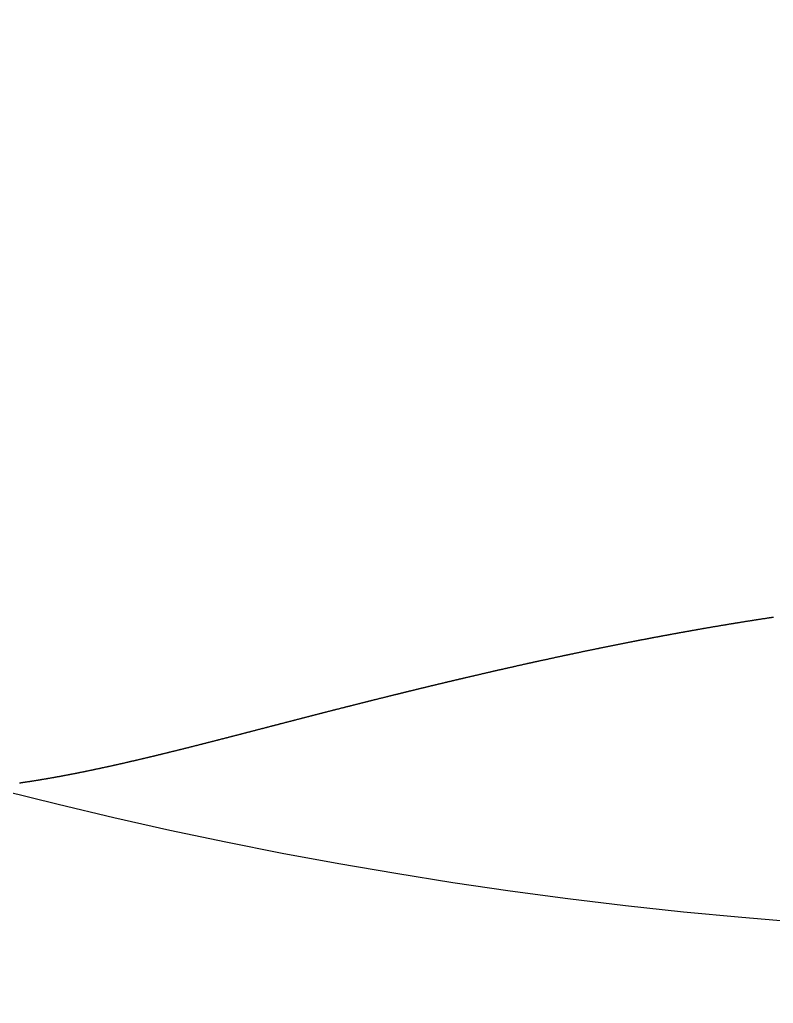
# Model space of a CAD drawing. Header units: millimetres. Extents: x 88 to 97873, y 32 to 55088.
# Drawn here: x 48688.638 to 48690.504, y 5107.384 to 5109.821 of the extents above; entities that cross this region are included whole.
import ezdxf

# ---------------------------------------------------------------- set-up
doc = ezdxf.new("R2010")
doc.units = ezdxf.units.MM
doc.header["$LTSCALE"] = 0.3

msp = doc.modelspace()

# ---------------------------------------------------------------- hatches: boundary and pattern name
h = msp.add_hatch()
h.set_pattern_fill('ANSI35', color=256, scale=20, angle=43)
h.paths.add_polyline_path([(48680.0348, 5118.9657, -1), (48702.863, 5118.9657, -0.330565), (48694.754, 5108.0406), (48694.799, 5108.0849), (48694.8398, 5108.1331), (48694.877, 5108.1834), (48694.9115, 5108.2354), (48694.944, 5108.2885), (48694.975, 5108.3421), (48695.0043, 5108.3949), (48695.032, 5108.446), (48695.0558, 5108.4904), (48695.1023, 5108.5777), (48695.1362, 5108.6414), (48695.1689, 5108.7032), (48695.2009, 5108.7643), (48695.2324, 5108.8248), (48695.2634, 5108.8851), (48695.294, 5108.9455), (48695.3241, 5109.0058), (48695.3539, 5109.0664), (48695.3833, 5109.1273), (48695.4122, 5109.1883), (48695.4405, 5109.2493), (48695.4681, 5109.3103), (48695.4952, 5109.3717), (48695.5218, 5109.4335), (48695.5476, 5109.4957), (48695.5728, 5109.5581), (48695.597, 5109.6208), (48695.6203, 5109.6833), (48695.6425, 5109.7461), (48695.6639, 5109.8092), (48695.6843, 5109.8728), (48695.7037, 5109.9364), (48695.7221, 5110.0001), (48695.7396, 5110.0642), (48695.756, 5110.128), (48695.7715, 5110.1917), (48695.7861, 5110.2553), (48695.8001, 5110.3195), (48695.8134, 5110.3846), (48695.8261, 5110.4497), (48695.8381, 5110.515), (48695.8496, 5110.5803), (48695.8604, 5110.6458), (48695.8708, 5110.7113), (48695.8807, 5110.7768), (48695.8902, 5110.8423), (48695.8993, 5110.9077), (48695.9081, 5110.9729), (48695.9165, 5111.038), (48695.9246, 5111.1027), (48695.9325, 5111.1683), (48695.9405, 5111.2366), (48695.9482, 5111.3048), (48695.9556, 5111.3734), (48695.9626, 5111.4411), (48695.9691, 5111.5087), (48695.9751, 5111.5761), (48695.9805, 5111.6431), (48695.9855, 5111.7108), (48695.9898, 5111.7789), (48695.9936, 5111.8475), (48695.9965, 5111.9151), (48695.9987, 5111.9818), (48696.0001, 5112.0486), (48696.0007, 5112.1153), (48696.0003, 5112.1831), (48695.9989, 5112.2518), (48695.9964, 5112.3202), (48695.9927, 5112.3881), (48695.9878, 5112.4555), (48695.9814, 5112.5233), (48695.9735, 5112.5914), (48695.9641, 5112.6586), (48695.9528, 5112.7259), (48695.9396, 5112.7929), (48695.9245, 5112.8586), (48695.9072, 5112.9239), (48695.8874, 5112.9883), (48695.8651, 5113.0519), (48695.8395, 5113.1152), (48695.8108, 5113.177), (48695.7788, 5113.2371), (48695.7432, 5113.2949), (48695.7045, 5113.3496), (48695.6625, 5113.4014), (48695.6175, 5113.4504), (48695.5695, 5113.4964), (48695.5194, 5113.5392), (48695.4674, 5113.5788), (48695.413, 5113.6161), (48695.3569, 5113.6505), (48695.2996, 5113.6823), (48695.2411, 5113.7116), (48695.1816, 5113.7387), (48695.1204, 5113.7639), (48695.0584, 5113.7872), (48694.996, 5113.8085), (48694.933, 5113.8281), (48694.8699, 5113.8461), (48694.8056, 5113.8628), (48694.7412, 5113.878), (48694.6768, 5113.892), (48694.6116, 5113.905), (48694.5466, 5113.9168), (48694.482, 5113.9276), (48694.4168, 5113.9377), (48694.3509, 5113.9469), (48694.2856, 5113.9554), (48694.2209, 5113.9631), (48694.1559, 5113.9703), (48694.0905, 5113.977), (48694.0248, 5113.9832), (48693.9589, 5113.989), (48693.8939, 5113.9944), (48693.8283, 5113.9995), (48693.7616, 5114.0043), (48693.695, 5114.0089), (48693.6283, 5114.0132), (48693.5615, 5114.0173), (48693.4946, 5114.0211), (48693.4276, 5114.0247), (48693.3605, 5114.028), (48693.2933, 5114.0312), (48693.2261, 5114.034), (48693.1587, 5114.0367), (48693.0913, 5114.0392), (48693.0238, 5114.0415), (48692.9562, 5114.0436), (48692.8897, 5114.0455), (48692.8244, 5114.0472), (48692.759, 5114.0488), (48692.6936, 5114.0502), (48692.6281, 5114.0514), (48692.5626, 5114.0526), (48692.497, 5114.0536), (48692.4314, 5114.0545), (48692.3657, 5114.0553), (48692.3001, 5114.0559), (48692.2343, 5114.0565), (48692.1686, 5114.057), (48692.1028, 5114.0574), (48692.037, 5114.0578), (48692.0022, 5114.0579), (48691.9998, 5114.058), (48691.9973, 5114.058), (48691.9949, 5114.058), (48691.9925, 5114.058), (48691.99, 5114.058), (48691.9876, 5114.058), (48691.9851, 5114.058), (48691.9827, 5114.058), (48691.9803, 5114.058), (48691.9778, 5114.058), (48691.9754, 5114.0581), (48691.9729, 5114.0581), (48691.9705, 5114.0581), (48691.9681, 5114.0581), (48691.9656, 5114.0581), (48691.9632, 5114.0581), (48691.9607, 5114.0581), (48691.9583, 5114.0581), (48691.9559, 5114.0581), (48691.9534, 5114.0581), (48691.951, 5114.0581), (48691.9485, 5114.0582), (48691.9461, 5114.0582), (48691.9437, 5114.0582), (48691.9412, 5114.0582), (48691.9388, 5114.0582), (48691.9363, 5114.0582), (48691.9339, 5114.0582), (48691.9314, 5114.0582), (48691.929, 5114.0582), (48691.9266, 5114.0582), (48691.9241, 5114.0582), (48691.9217, 5114.0582), (48691.9192, 5114.0582), (48691.9168, 5114.0583), (48691.9144, 5114.0583), (48691.9119, 5114.0583), (48691.9095, 5114.0583), (48691.907, 5114.0583), (48691.9046, 5114.0583), (48691.9022, 5114.0583), (48691.8997, 5114.0583), (48691.8973, 5114.0583), (48691.8948, 5114.0583), (48691.8924, 5114.0583), (48691.8899, 5114.0583), (48691.8875, 5114.0583), (48691.8851, 5114.0583), (48691.8826, 5114.0584), (48691.8802, 5114.0584), (48691.8777, 5114.0584), (48691.8753, 5114.0584), (48691.8728, 5114.0584), (48691.8704, 5114.0584), (48691.868, 5114.0584), (48691.8655, 5114.0584), (48691.8631, 5114.0584), (48691.8606, 5114.0584), (48691.8582, 5114.0584), (48691.8558, 5114.0584), (48691.8533, 5114.0584), (48691.8509, 5114.0584), (48691.8484, 5114.0584), (48691.846, 5114.0584), (48691.8435, 5114.0585), (48691.8411, 5114.0585), (48691.8387, 5114.0585), (48691.8362, 5114.0585), (48691.8338, 5114.0585), (48691.8313, 5114.0585), (48691.8289, 5114.0585), (48691.8264, 5114.0585), (48691.824, 5114.0585), (48691.8216, 5114.0585), (48691.8191, 5114.0585), (48691.8167, 5114.0585), (48691.8142, 5114.0585), (48691.8118, 5114.0585), (48691.8094, 5114.0585), (48691.8069, 5114.0585), (48691.8045, 5114.0585), (48691.802, 5114.0585), (48691.7996, 5114.0585), (48691.7971, 5114.0585), (48691.7947, 5114.0586), (48691.7923, 5114.0586), (48691.7898, 5114.0586), (48691.7874, 5114.0586), (48691.7849, 5114.0586), (48691.7825, 5114.0586), (48691.78, 5114.0586), (48691.7776, 5114.0586), (48691.7752, 5114.0586), (48691.7727, 5114.0586), (48691.7703, 5114.0586), (48691.7678, 5114.0586), (48691.7654, 5114.0586), (48691.7629, 5114.0586), (48691.7605, 5114.0586), (48691.7581, 5114.0586), (48691.7556, 5114.0586), (48691.7532, 5114.0586), (48691.7507, 5114.0586), (48691.7483, 5114.0586), (48691.7458, 5114.0586), (48691.7434, 5114.0586), (48691.741, 5114.0586), (48691.7385, 5114.0586), (48691.7361, 5114.0586), (48691.7336, 5114.0586), (48691.7312, 5114.0586), (48691.7287, 5114.0586), (48691.7263, 5114.0587), (48691.7238, 5114.0587), (48691.7214, 5114.0587), (48691.719, 5114.0587), (48691.7165, 5114.0587), (48691.7141, 5114.0587), (48691.7116, 5114.0587), (48691.7092, 5114.0587), (48691.7067, 5114.0587), (48691.7043, 5114.0587), (48691.7019, 5114.0587), (48691.6994, 5114.0587), (48691.697, 5114.0587), (48691.6945, 5114.0587), (48691.6921, 5114.0587), (48691.6896, 5114.0587), (48691.6872, 5114.0587), (48691.6848, 5114.0587), (48691.6823, 5114.0587), (48691.6799, 5114.0587), (48691.6774, 5114.0587), (48691.675, 5114.0587), (48691.6725, 5114.0587), (48691.6701, 5114.0587), (48691.6676, 5114.0587), (48691.6652, 5114.0587), (48691.6628, 5114.0587), (48691.6603, 5114.0587), (48691.6579, 5114.0587), (48691.6554, 5114.0587), (48691.653, 5114.0587), (48691.6505, 5114.0587), (48691.6481, 5114.0587), (48691.6457, 5114.0587), (48691.6432, 5114.0587), (48691.6408, 5114.0587), (48691.6383, 5114.0587), (48691.6359, 5114.0587), (48691.6334, 5114.0587), (48691.631, 5114.0587), (48691.6285, 5114.0587), (48691.6261, 5114.0587), (48691.6237, 5114.0587), (48691.6212, 5114.0587), (48691.6188, 5114.0587), (48691.6163, 5114.0587), (48691.6139, 5114.0587), (48691.6114, 5114.0587), (48691.609, 5114.0587), (48691.6066, 5114.0587), (48691.6041, 5114.0587), (48691.6017, 5114.0587), (48691.5992, 5114.0587), (48691.5968, 5114.0587), (48691.5943, 5114.0587), (48691.5919, 5114.0587), (48691.5894, 5114.0587), (48691.587, 5114.0587), (48691.5846, 5114.0588), (48691.5821, 5114.0588), (48691.5797, 5114.0588), (48691.5772, 5114.0588), (48691.5748, 5114.0588), (48691.5723, 5114.0588), (48691.5699, 5114.0588), (48691.5674, 5114.0588), (48691.565, 5114.0588), (48691.5626, 5114.0588), (48691.5601, 5114.0588), (48691.5577, 5114.0588), (48691.5552, 5114.0588), (48691.5528, 5114.0588), (48691.5503, 5114.0588), (48691.5479, 5114.0588), (48691.5454, 5114.0588), (48691.543, 5114.0588), (48691.5406, 5114.0588), (48691.5381, 5114.0588), (48691.5357, 5114.0588), (48691.5332, 5114.0588), (48691.5308, 5114.0588), (48691.5283, 5114.0588), (48691.5259, 5114.0588), (48691.5235, 5114.0588), (48691.521, 5114.0588), (48691.5186, 5114.0588), (48691.5161, 5114.0588), (48691.5137, 5114.0588), (48691.5112, 5114.0588), (48691.5088, 5114.0588), (48691.5063, 5114.0588), (48691.5039, 5114.0588), (48691.5015, 5114.0588), (48691.499, 5114.0588), (48691.4966, 5114.0588), (48691.4941, 5114.0588), (48691.4917, 5114.0588), (48691.4892, 5114.0588), (48691.4868, 5114.0588), (48691.4843, 5114.0588), (48691.4819, 5114.0588), (48691.4795, 5114.0588), (48691.477, 5114.0588), (48691.4746, 5114.0588), (48691.4721, 5114.0588), (48691.4697, 5114.0588), (48691.4672, 5114.0588), (48691.4648, 5114.0588), (48691.4623, 5114.0588), (48691.4599, 5114.0588), (48691.4575, 5114.0588), (48691.455, 5114.0588), (48691.4526, 5114.0588), (48691.4501, 5114.0588), (48691.4477, 5114.0588), (48691.4452, 5114.0588), (48691.4428, 5114.0588), (48691.4403, 5114.0588), (48691.4379, 5114.0588), (48691.4355, 5114.0588), (48691.433, 5114.0588), (48691.4306, 5114.0588), (48691.4281, 5114.0588), (48691.4257, 5114.0588), (48691.4232, 5114.0588), (48691.4208, 5114.0588), (48691.4183, 5114.0588), (48691.4159, 5114.0588), (48691.4135, 5114.0588), (48691.411, 5114.0588), (48691.4086, 5114.0588), (48691.4061, 5114.0588), (48691.4037, 5114.0588), (48691.4012, 5114.0588), (48691.3988, 5114.0588), (48691.3963, 5114.0588), (48691.3939, 5114.0588), (48691.3915, 5114.0588), (48691.389, 5114.0588), (48691.3866, 5114.0588), (48691.3841, 5114.0588), (48691.3817, 5114.0588), (48691.3792, 5114.0588), (48691.3768, 5114.0588), (48691.3743, 5114.0588), (48691.3719, 5114.0588), (48691.3695, 5114.0588), (48691.367, 5114.0588), (48691.3646, 5114.0588), (48691.3621, 5114.0588), (48691.3597, 5114.0588), (48691.3572, 5114.0588), (48691.3548, 5114.0588), (48691.3523, 5114.0588), (48691.3499, 5114.0588), (48691.3475, 5114.0588), (48691.345, 5114.0588), (48691.3426, 5114.0588), (48691.3401, 5114.0588), (48691.3377, 5114.0588), (48691.3352, 5114.0588), (48691.3328, 5114.0588), (48691.3303, 5114.0588), (48691.3279, 5114.0588), (48691.3255, 5114.0588), (48691.323, 5114.0588), (48691.3206, 5114.0588), (48691.3181, 5114.0588), (48691.3157, 5114.0588), (48691.3132, 5114.0588), (48691.3108, 5114.0588), (48691.3083, 5114.0588), (48691.3059, 5114.0588), (48691.3035, 5114.0588), (48691.301, 5114.0588), (48691.2986, 5114.0588), (48691.2961, 5114.0588), (48691.2937, 5114.0588), (48691.2912, 5114.0588), (48691.2888, 5114.0588), (48691.2863, 5114.0588), (48691.2839, 5114.0588), (48691.2815, 5114.0588), (48691.279, 5114.0588), (48691.2766, 5114.0588), (48691.2741, 5114.0588), (48691.2717, 5114.0588), (48691.2692, 5114.0588), (48691.2668, 5114.0588), (48691.2643, 5114.0588), (48691.2619, 5114.0588), (48691.2595, 5114.0588), (48691.257, 5114.0588), (48691.2546, 5114.0588), (48691.2521, 5114.0588), (48691.2497, 5114.0588), (48691.2472, 5114.0588), (48691.2448, 5114.0587), (48691.2424, 5114.0587), (48691.2399, 5114.0587), (48691.2375, 5114.0587), (48691.235, 5114.0587), (48691.2326, 5114.0587), (48691.2301, 5114.0587), (48691.2277, 5114.0587), (48691.2252, 5114.0587), (48691.2228, 5114.0587), (48691.2204, 5114.0587), (48691.2179, 5114.0587), (48691.2155, 5114.0587), (48691.213, 5114.0587), (48691.2106, 5114.0587), (48691.2081, 5114.0587), (48691.2057, 5114.0587), (48691.2032, 5114.0587), (48691.2008, 5114.0587), (48691.1984, 5114.0587), (48691.1959, 5114.0587), (48691.1935, 5114.0587), (48691.191, 5114.0587), (48691.1886, 5114.0587), (48691.1861, 5114.0587), (48691.1837, 5114.0587), (48691.1813, 5114.0587), (48691.1788, 5114.0587), (48691.1764, 5114.0587), (48691.1739, 5114.0587), (48691.1715, 5114.0587), (48691.169, 5114.0587), (48691.1666, 5114.0587), (48691.1641, 5114.0587), (48691.1617, 5114.0587), (48691.1593, 5114.0587), (48691.1568, 5114.0587), (48691.1544, 5114.0587), (48691.1519, 5114.0587), (48691.1495, 5114.0587), (48691.147, 5114.0587), (48691.1446, 5114.0587), (48691.1422, 5114.0587), (48691.1397, 5114.0587), (48691.1373, 5114.0587), (48691.1348, 5114.0587), (48691.1324, 5114.0587), (48691.1299, 5114.0587), (48691.1275, 5114.0587), (48691.125, 5114.0587), (48691.1226, 5114.0587), (48691.1202, 5114.0587), (48691.1177, 5114.0587), (48691.1153, 5114.0587), (48691.1128, 5114.0587), (48691.1104, 5114.0587), (48691.1079, 5114.0587), (48691.1055, 5114.0587), (48691.1031, 5114.0586), (48691.1006, 5114.0586), (48691.0982, 5114.0586), (48691.0957, 5114.0586), (48691.0933, 5114.0586), (48691.0908, 5114.0586), (48691.0884, 5114.0586), (48691.086, 5114.0586), (48691.0835, 5114.0586), (48691.0811, 5114.0586), (48691.0786, 5114.0586), (48691.0762, 5114.0586), (48691.0737, 5114.0586), (48691.0713, 5114.0586), (48691.0689, 5114.0586), (48691.0664, 5114.0586), (48691.064, 5114.0586), (48691.0615, 5114.0586), (48691.0591, 5114.0586), (48691.0566, 5114.0586), (48691.0542, 5114.0586), (48691.0518, 5114.0586), (48691.0493, 5114.0586), (48691.0469, 5114.0586), (48691.0444, 5114.0586), (48691.042, 5114.0586), (48691.0395, 5114.0586), (48691.0371, 5114.0586), (48691.0347, 5114.0585), (48691.0322, 5114.0585), (48691.0298, 5114.0585), (48691.0273, 5114.0585), (48691.0249, 5114.0585), (48691.0224, 5114.0585), (48691.02, 5114.0585), (48691.0176, 5114.0585), (48691.0151, 5114.0585), (48691.0127, 5114.0585), (48691.0102, 5114.0585), (48691.0078, 5114.0585), (48691.0053, 5114.0585), (48691.0029, 5114.0585), (48691.0005, 5114.0585), (48690.998, 5114.0585), (48690.9956, 5114.0585), (48690.9931, 5114.0585), (48690.9907, 5114.0585), (48690.9882, 5114.0585), (48690.9858, 5114.0584), (48690.9834, 5114.0584), (48690.9809, 5114.0584), (48690.9785, 5114.0584), (48690.976, 5114.0584), (48690.9736, 5114.0584), (48690.9712, 5114.0584), (48690.9687, 5114.0584), (48690.9663, 5114.0584), (48690.9638, 5114.0584), (48690.9614, 5114.0584), (48690.9589, 5114.0584), (48690.9565, 5114.0584), (48690.9541, 5114.0584), (48690.9516, 5114.0584), (48690.9492, 5114.0584), (48690.9467, 5114.0583), (48690.9443, 5114.0583), (48690.9419, 5114.0583), (48690.9394, 5114.0583), (48690.937, 5114.0583), (48690.9345, 5114.0583), (48690.9321, 5114.0583), (48690.9296, 5114.0583), (48690.9272, 5114.0583), (48690.9248, 5114.0583), (48690.9223, 5114.0583), (48690.9199, 5114.0583), (48690.9174, 5114.0583), (48690.915, 5114.0583), (48690.9126, 5114.0582), (48690.9101, 5114.0582), (48690.9077, 5114.0582), (48690.9052, 5114.0582), (48690.9028, 5114.0582), (48690.9003, 5114.0582), (48690.8979, 5114.0582), (48690.8955, 5114.0582), (48690.893, 5114.0582), (48690.8906, 5114.0582), (48690.8881, 5114.0582), (48690.8857, 5114.0582), (48690.8833, 5114.0582), (48690.8808, 5114.0581), (48690.8784, 5114.0581), (48690.8759, 5114.0581), (48690.8735, 5114.0581), (48690.8711, 5114.0581), (48690.8686, 5114.0581), (48690.8662, 5114.0581), (48690.8637, 5114.0581), (48690.8613, 5114.0581), (48690.8589, 5114.0581), (48690.8228, 5114.0579), (48690.7546, 5114.0576), (48690.6863, 5114.0572), (48690.6181, 5114.0567), (48690.55, 5114.0561), (48690.4818, 5114.0554), (48690.4137, 5114.0546), (48690.3457, 5114.0537), (48690.2777, 5114.0527), (48690.2097, 5114.0515), (48690.1418, 5114.0502), (48690.074, 5114.0488), (48690.0062, 5114.0472), (48689.9385, 5114.0454), (48689.8708, 5114.0435), (48689.8032, 5114.0414), (48689.7357, 5114.0391), (48689.6683, 5114.0366), (48689.6009, 5114.0338), (48689.5337, 5114.0309), (48689.4665, 5114.0278), (48689.3994, 5114.0244), (48689.3324, 5114.0209), (48689.2655, 5114.017), (48689.1987, 5114.0129), (48689.132, 5114.0086), (48689.0654, 5114.004), (48688.9974, 5113.999), (48688.9283, 5113.9936), (48688.8599, 5113.9879), (48688.7917, 5113.9818), (48688.7237, 5113.9752), (48688.6561, 5113.9682), (48688.5889, 5113.9606), (48688.5221, 5113.9524), (48688.4547, 5113.9433), (48688.3868, 5113.9334), (48688.3196, 5113.9227), (48688.2531, 5113.9111), (48688.1863, 5113.8984), (48688.1194, 5113.8845), (48688.0535, 5113.8694), (48687.9877, 5113.8529), (48687.922, 5113.8349), (48687.8566, 5113.8152), (48687.7917, 5113.7937), (48687.7284, 5113.7705), (48687.6658, 5113.7454), (48687.604, 5113.7179), (48687.5434, 5113.6881), (48687.484, 5113.6558), (48687.426, 5113.6207), (48687.3697, 5113.5827), (48687.316, 5113.5421), (48687.265, 5113.4989), (48687.2169, 5113.453), (48687.1717, 5113.4042), (48687.1295, 5113.3525), (48687.0911, 5113.2987), (48687.0564, 5113.2428), (48687.0249, 5113.1847), (48686.9967, 5113.1251), (48686.9714, 5113.064), (48686.9488, 5113.0018), (48686.9289, 5112.9386), (48686.9113, 5112.8748), (48686.896, 5112.8105), (48686.8827, 5112.7459), (48686.8713, 5112.6811), (48686.8616, 5112.6165), (48686.8534, 5112.5509), (48686.8466, 5112.4845), (48686.8412, 5112.4185), (48686.8371, 5112.353), (48686.8341, 5112.2872), (48686.8322, 5112.2209), (48686.8312, 5112.1544), (48686.8313, 5112.0877), (48686.8322, 5112.0209), (48686.8339, 5111.9542), (48686.8364, 5111.8876), (48686.8396, 5111.8211), (48686.8434, 5111.755), (48686.8479, 5111.6893), (48686.8528, 5111.6241), (48686.8583, 5111.5583), (48686.8643, 5111.4922), (48686.8706, 5111.4269), (48686.8774, 5111.3616), (48686.8845, 5111.2963), (48686.8918, 5111.2323), (48686.8995, 5111.1662), (48686.9077, 5111.0987), (48686.9162, 5111.0313), (48686.9248, 5110.9646), (48686.9338, 5110.8977), (48686.9432, 5110.8308), (48686.953, 5110.7639), (48686.9632, 5110.697), (48686.9739, 5110.6303), (48686.9851, 5110.5636), (48686.9969, 5110.4972), (48687.0093, 5110.4308), (48687.0224, 5110.3647), (48687.0362, 5110.2987), (48687.0508, 5110.2327), (48687.0661, 5110.1676), (48687.0821, 5110.103), (48687.0992, 5110.0383), (48687.1171, 5109.974), (48687.136, 5109.91), (48687.1559, 5109.846), (48687.1767, 5109.7827), (48687.1985, 5109.7197), (48687.2209, 5109.6577), (48687.2441, 5109.5963), (48687.2682, 5109.535), (48687.2931, 5109.4739), (48687.3187, 5109.4131), (48687.3449, 5109.3526), (48687.3716, 5109.2925), (48687.3988, 5109.2329), (48687.4264, 5109.1738), (48687.4545, 5109.1148), (48687.483, 5109.0558), (48687.512, 5108.9971), (48687.5413, 5108.9387), (48687.5707, 5108.8806), (48687.6003, 5108.8231), (48687.6299, 5108.7663), (48687.6595, 5108.7097), (48687.6888, 5108.6542), (48687.7169, 5108.6013), (48687.7326, 5108.5718), (48687.7332, 5108.5708), (48687.7337, 5108.5699), (48687.7342, 5108.5689), (48687.7655, 5108.5101), (48687.8036, 5108.4388), (48687.8389, 5108.374), (48687.8744, 5108.3112), (48687.9109, 5108.2501), (48687.9495, 5108.1909), (48687.9908, 5108.1343), (48688.0356, 5108.0817), (48688.0476, 5108.0701, -0.328122)])

# ---------------------------------------------------------------- linework, layer by layer
msp.add_lwpolyline([(48688.6377, 5107.9305), (48688.6387, 5107.9306), (48688.6397, 5107.9308), (48688.6407, 5107.9309), (48688.6417, 5107.9311), (48688.6427, 5107.9312), (48688.6437, 5107.9314), (48688.6448, 5107.9315), (48688.6458, 5107.9316), (48688.6468, 5107.9318), (48688.6478, 5107.9319), (48688.6488, 5107.9321), (48688.6498, 5107.9322), (48688.6509, 5107.9324), (48688.6519, 5107.9325), (48688.6529, 5107.9327), (48688.6539, 5107.9328), (48688.655, 5107.933), (48688.656, 5107.9331), (48688.657, 5107.9333), (48688.658, 5107.9335), (48688.6591, 5107.9336), (48688.6601, 5107.9338), (48688.6611, 5107.9339), (48688.6621, 5107.9341), (48688.6632, 5107.9342), (48688.6642, 5107.9344), (48688.6652, 5107.9346), (48688.6662, 5107.9347), (48688.6673, 5107.9349), (48688.6683, 5107.935), (48688.6693, 5107.9352), (48688.6704, 5107.9354), (48688.6714, 5107.9355), (48688.6724, 5107.9357), (48688.6735, 5107.9358), (48688.6745, 5107.936), (48688.6755, 5107.9362), (48688.6766, 5107.9363), (48688.6776, 5107.9365), (48688.6786, 5107.9367), (48688.6797, 5107.9368), (48688.6807, 5107.937), (48688.6817, 5107.9372), (48688.6828, 5107.9373), (48688.6838, 5107.9375), (48688.6849, 5107.9377), (48688.6859, 5107.9378), (48688.6869, 5107.938), (48688.688, 5107.9382), (48688.689, 5107.9383), (48688.6901, 5107.9385), (48688.6911, 5107.9387), (48688.6921, 5107.9389), (48688.6932, 5107.939), (48688.6942, 5107.9392), (48688.6953, 5107.9394), (48688.6963, 5107.9396), (48688.6974, 5107.9397), (48688.6984, 5107.9399), (48688.6995, 5107.9401), (48688.7005, 5107.9403), (48688.7016, 5107.9404), (48688.7026, 5107.9406), (48688.7037, 5107.9408), (48688.7047, 5107.941), (48688.7058, 5107.9412), (48688.7068, 5107.9413), (48688.7079, 5107.9415), (48688.7089, 5107.9417), (48688.71, 5107.9419), (48688.711, 5107.9421), (48688.7121, 5107.9423), (48688.7131, 5107.9424), (48688.7142, 5107.9426), (48688.7152, 5107.9428), (48688.7163, 5107.943), (48688.7173, 5107.9432), (48688.7184, 5107.9434), (48688.7195, 5107.9436), (48688.7205, 5107.9437), (48688.7216, 5107.9439), (48688.7226, 5107.9441), (48688.7237, 5107.9443), (48688.7248, 5107.9445), (48688.7258, 5107.9447), (48688.7269, 5107.9449), (48688.7279, 5107.9451), (48688.729, 5107.9453), (48688.7301, 5107.9455), (48688.7311, 5107.9456), (48688.7322, 5107.9458), (48688.7333, 5107.946), (48688.7343, 5107.9462), (48688.7354, 5107.9464), (48688.7365, 5107.9466), (48688.7375, 5107.9468), (48688.7386, 5107.947), (48688.7397, 5107.9472), (48688.7407, 5107.9474), (48688.7418, 5107.9476), (48688.7429, 5107.9478), (48688.7439, 5107.948), (48688.745, 5107.9482), (48688.7461, 5107.9484), (48688.7471, 5107.9486), (48688.7482, 5107.9488), (48688.7493, 5107.949), (48688.7504, 5107.9492), (48688.7514, 5107.9494), (48688.7525, 5107.9496), (48688.7536, 5107.9498), (48688.7547, 5107.95), (48688.7557, 5107.9502), (48688.7568, 5107.9504), (48688.7579, 5107.9506), (48688.759, 5107.9508), (48688.76, 5107.951), (48688.7611, 5107.9512), (48688.7622, 5107.9515), (48688.7633, 5107.9517), (48688.7644, 5107.9519), (48688.7654, 5107.9521), (48688.7665, 5107.9523), (48688.7676, 5107.9525), (48688.7687, 5107.9527), (48688.7698, 5107.9529), (48688.7708, 5107.9531), (48688.7719, 5107.9533), (48688.773, 5107.9536), (48688.7741, 5107.9538), (48688.7752, 5107.954), (48688.7763, 5107.9542), (48688.7774, 5107.9544), (48688.7784, 5107.9546), (48688.7795, 5107.9548), (48688.7806, 5107.9551), (48688.7817, 5107.9553), (48688.7828, 5107.9555), (48688.7839, 5107.9557), (48688.785, 5107.9559), (48688.7861, 5107.9561), (48688.7872, 5107.9564), (48688.7882, 5107.9566), (48688.7893, 5107.9568), (48688.7904, 5107.957), (48688.7915, 5107.9572), (48688.7926, 5107.9575), (48688.7937, 5107.9577), (48688.7948, 5107.9579), (48688.7959, 5107.9581), (48688.797, 5107.9583), (48688.7981, 5107.9586), (48688.7992, 5107.9588), (48688.8003, 5107.959), (48688.8014, 5107.9592), (48688.8025, 5107.9595), (48688.8036, 5107.9597), (48688.8047, 5107.9599), (48688.8058, 5107.9601), (48688.8069, 5107.9604), (48688.808, 5107.9606), (48688.8091, 5107.9608), (48688.8102, 5107.961), (48688.8113, 5107.9613), (48688.8124, 5107.9615), (48688.8135, 5107.9617), (48688.8146, 5107.962), (48688.8157, 5107.9622), (48688.8168, 5107.9624), (48688.8179, 5107.9627), (48688.819, 5107.9629), (48688.8201, 5107.9631), (48688.8212, 5107.9633), (48688.8223, 5107.9636), (48688.8234, 5107.9638), (48688.8245, 5107.964), (48688.8256, 5107.9643), (48688.8268, 5107.9645), (48688.8279, 5107.9648), (48688.829, 5107.965), (48688.8301, 5107.9652), (48688.8312, 5107.9655), (48688.8323, 5107.9657), (48688.8334, 5107.9659), (48688.8345, 5107.9662), (48688.8356, 5107.9664), (48688.8368, 5107.9666), (48688.8379, 5107.9669), (48688.839, 5107.9671), (48688.8401, 5107.9674), (48688.8412, 5107.9676), (48688.8423, 5107.9678), (48688.8435, 5107.9681), (48688.8446, 5107.9683), (48688.8457, 5107.9686), (48688.8468, 5107.9688), (48688.8479, 5107.9691), (48688.849, 5107.9693), (48688.8502, 5107.9695), (48688.8513, 5107.9698), (48688.8524, 5107.97), (48688.8535, 5107.9703), (48688.8546, 5107.9705), (48688.8558, 5107.9708), (48688.8569, 5107.971), (48688.858, 5107.9713), (48688.8591, 5107.9715), (48688.8603, 5107.9717), (48688.8614, 5107.972), (48688.8625, 5107.9722), (48688.8636, 5107.9725), (48688.8648, 5107.9727), (48688.8659, 5107.973), (48688.867, 5107.9732), (48688.8681, 5107.9735), (48688.8693, 5107.9737), (48688.8704, 5107.974), (48688.8715, 5107.9742), (48688.8726, 5107.9745), (48688.8738, 5107.9747), (48688.8749, 5107.975), (48688.876, 5107.9752), (48688.8772, 5107.9755), (48688.8783, 5107.9757), (48688.8794, 5107.976), (48688.8806, 5107.9763), (48688.8817, 5107.9765), (48688.8828, 5107.9768), (48688.884, 5107.977), (48688.8851, 5107.9773), (48688.8862, 5107.9775), (48688.8874, 5107.9778), (48688.8885, 5107.978), (48688.8896, 5107.9783), (48688.8908, 5107.9786), (48688.8919, 5107.9788), (48688.893, 5107.9791), (48688.8942, 5107.9793), (48688.8953, 5107.9796), (48688.8965, 5107.9799), (48688.8976, 5107.9801), (48688.8987, 5107.9804), (48688.8999, 5107.9806), (48688.901, 5107.9809), (48688.9022, 5107.9812), (48688.9033, 5107.9814), (48688.9044, 5107.9817), (48688.9056, 5107.9819), (48688.9067, 5107.9822), (48688.9079, 5107.9825), (48688.909, 5107.9827), (48688.9102, 5107.983), (48688.9113, 5107.9833), (48688.9124, 5107.9835), (48688.9136, 5107.9838), (48688.9147, 5107.984), (48688.9159, 5107.9843), (48688.917, 5107.9846), (48688.9182, 5107.9848), (48688.9193, 5107.9851), (48688.9205, 5107.9854), (48688.9216, 5107.9856), (48688.9228, 5107.9859), (48688.9239, 5107.9862), (48688.9251, 5107.9864), (48688.9262, 5107.9867), (48688.9274, 5107.987), (48688.9285, 5107.9873), (48688.9297, 5107.9875), (48688.9308, 5107.9878), (48688.932, 5107.9881), (48688.9331, 5107.9883), (48688.9343, 5107.9886), (48688.9354, 5107.9889), (48688.9366, 5107.9891), (48688.9377, 5107.9894), (48688.9389, 5107.9897), (48688.9401, 5107.99), (48688.9412, 5107.9902), (48688.9424, 5107.9905), (48688.9435, 5107.9908), (48688.9447, 5107.9911), (48688.9458, 5107.9913), (48688.947, 5107.9916), (48688.9482, 5107.9919), (48688.9493, 5107.9922), (48688.9505, 5107.9924), (48688.9516, 5107.9927), (48688.9528, 5107.993), (48688.954, 5107.9933), (48688.9551, 5107.9935), (48688.9563, 5107.9938), (48688.9574, 5107.9941), (48688.9586, 5107.9944), (48688.9598, 5107.9946), (48688.9609, 5107.9949), (48688.9621, 5107.9952), (48688.9633, 5107.9955), (48688.9644, 5107.9958), (48688.9656, 5107.996), (48688.9668, 5107.9963), (48688.9679, 5107.9966), (48688.9691, 5107.9969), (48688.9703, 5107.9972), (48688.9714, 5107.9974), (48688.9726, 5107.9977), (48688.9738, 5107.998), (48688.9749, 5107.9983), (48688.9761, 5107.9986), (48688.9773, 5107.9989), (48688.9784, 5107.9991), (48688.9796, 5107.9994), (48688.9808, 5107.9997), (48688.982, 5108), (48688.9831, 5108.0003), (48688.9843, 5108.0006), (48688.9855, 5108.0008), (48688.9866, 5108.0011), (48688.9878, 5108.0014), (48688.989, 5108.0017), (48688.9902, 5108.002), (48688.9913, 5108.0023), (48688.9925, 5108.0026), (48688.9937, 5108.0028), (48688.9949, 5108.0031), (48688.996, 5108.0034), (48688.9972, 5108.0037), (48688.9984, 5108.004), (48688.9996, 5108.0043), (48689.0008, 5108.0046), (48689.0019, 5108.0049), (48689.0031, 5108.0052), (48689.0043, 5108.0054), (48689.0055, 5108.0057), (48689.0067, 5108.006), (48689.0078, 5108.0063), (48689.009, 5108.0066), (48689.0102, 5108.0069), (48689.0114, 5108.0072), (48689.0126, 5108.0075), (48689.0137, 5108.0078), (48689.0149, 5108.0081), (48689.0161, 5108.0084), (48689.0173, 5108.0086), (48689.0185, 5108.0089), (48689.0197, 5108.0092), (48689.0208, 5108.0095), (48689.022, 5108.0098), (48689.0232, 5108.0101), (48689.0244, 5108.0104), (48689.0256, 5108.0107), (48689.0268, 5108.011), (48689.028, 5108.0113), (48689.0292, 5108.0116), (48689.0303, 5108.0119), (48689.0315, 5108.0122), (48689.0327, 5108.0125), (48689.0339, 5108.0128), (48689.0351, 5108.0131), (48689.0363, 5108.0134), (48689.0375, 5108.0137), (48689.0387, 5108.014), (48689.0399, 5108.0142), (48689.0411, 5108.0145), (48689.0422, 5108.0148), (48689.0434, 5108.0151), (48689.0446, 5108.0154), (48689.0458, 5108.0157), (48689.047, 5108.016), (48689.0482, 5108.0163), (48689.0494, 5108.0166), (48689.0506, 5108.0169), (48689.0518, 5108.0172), (48689.053, 5108.0175), (48689.0542, 5108.0178), (48689.0554, 5108.0181), (48689.0566, 5108.0184), (48689.0578, 5108.0187), (48689.059, 5108.019), (48689.0602, 5108.0193), (48689.0614, 5108.0196), (48689.0626, 5108.0199), (48689.0638, 5108.0202), (48689.065, 5108.0205), (48689.0662, 5108.0208), (48689.0674, 5108.0212), (48689.0686, 5108.0215), (48689.0698, 5108.0218), (48689.071, 5108.0221), (48689.0722, 5108.0224), (48689.0734, 5108.0227), (48689.0746, 5108.023), (48689.0758, 5108.0233), (48689.077, 5108.0236), (48689.0782, 5108.0239), (48689.0794, 5108.0242), (48689.0806, 5108.0245), (48689.0818, 5108.0248), (48689.083, 5108.0251), (48689.0842, 5108.0254), (48689.0854, 5108.0257), (48689.0866, 5108.026), (48689.0878, 5108.0263), (48689.0891, 5108.0266), (48689.0903, 5108.0269), (48689.0915, 5108.0273), (48689.0927, 5108.0276), (48689.0939, 5108.0279), (48689.0951, 5108.0282), (48689.0963, 5108.0285), (48689.0975, 5108.0288), (48689.0987, 5108.0291), (48689.0999, 5108.0294), (48689.1011, 5108.0297), (48689.1024, 5108.03), (48689.1036, 5108.0303), (48689.1048, 5108.0306), (48689.106, 5108.031), (48689.1072, 5108.0313), (48689.1084, 5108.0316), (48689.1096, 5108.0319), (48689.1108, 5108.0322), (48689.1121, 5108.0325), (48689.1133, 5108.0328), (48689.1145, 5108.0331), (48689.1157, 5108.0334), (48689.1169, 5108.0337), (48689.1181, 5108.0341), (48689.1194, 5108.0344), (48689.1206, 5108.0347), (48689.1218, 5108.035), (48689.123, 5108.0353), (48689.1242, 5108.0356), (48689.1254, 5108.0359), (48689.1267, 5108.0362), (48689.1279, 5108.0366), (48689.1291, 5108.0369), (48689.1303, 5108.0372), (48689.1315, 5108.0375), (48689.1328, 5108.0378), (48689.134, 5108.0381), (48689.1352, 5108.0384), (48689.1364, 5108.0388), (48689.1376, 5108.0391), (48689.1389, 5108.0394), (48689.1401, 5108.0397), (48689.1413, 5108.04), (48689.1425, 5108.0403), (48689.1438, 5108.0406), (48689.145, 5108.041), (48689.1462, 5108.0413), (48689.1474, 5108.0416), (48689.1487, 5108.0419), (48689.1499, 5108.0422), (48689.1511, 5108.0425), (48689.1523, 5108.0429), (48689.1536, 5108.0432), (48689.1548, 5108.0435), (48689.156, 5108.0438), (48689.1572, 5108.0441), (48689.1585, 5108.0444), (48689.1597, 5108.0448), (48689.1609, 5108.0451), (48689.1622, 5108.0454), (48689.1634, 5108.0457), (48689.1646, 5108.046), (48689.1659, 5108.0463), (48689.1671, 5108.0467), (48689.1683, 5108.047), (48689.1695, 5108.0473), (48689.1708, 5108.0476), (48689.172, 5108.0479), (48689.1732, 5108.0483), (48689.1745, 5108.0486), (48689.1757, 5108.0489), (48689.1769, 5108.0492), (48689.1782, 5108.0495), (48689.1794, 5108.0498), (48689.1806, 5108.0502), (48689.1819, 5108.0505), (48689.1831, 5108.0508), (48689.1843, 5108.0511), (48689.1856, 5108.0514), (48689.1868, 5108.0518), (48689.1881, 5108.0521), (48689.1893, 5108.0524), (48689.1905, 5108.0527), (48689.1918, 5108.0531), (48689.193, 5108.0534), (48689.1942, 5108.0537), (48689.1955, 5108.054), (48689.1967, 5108.0543), (48689.198, 5108.0547), (48689.1992, 5108.055), (48689.2004, 5108.0553), (48689.2017, 5108.0556), (48689.2029, 5108.0559), (48689.2042, 5108.0563), (48689.2054, 5108.0566), (48689.2066, 5108.0569), (48689.2079, 5108.0572), (48689.2091, 5108.0576), (48689.2104, 5108.0579), (48689.2116, 5108.0582), (48689.2128, 5108.0585), (48689.2141, 5108.0588), (48689.2153, 5108.0592), (48689.2166, 5108.0595), (48689.2178, 5108.0598), (48689.2191, 5108.0601), (48689.2203, 5108.0605), (48689.2216, 5108.0608), (48689.2228, 5108.0611), (48689.224, 5108.0614), (48689.2253, 5108.0618), (48689.2265, 5108.0621), (48689.2278, 5108.0624), (48689.229, 5108.0627), (48689.2303, 5108.0631), (48689.2315, 5108.0634), (48689.2328, 5108.0637), (48689.234, 5108.064), (48689.2353, 5108.0644), (48689.2365, 5108.0647), (48689.2378, 5108.065), (48689.239, 5108.0653), (48689.2403, 5108.0657), (48689.2415, 5108.066), (48689.2428, 5108.0663), (48689.244, 5108.0666), (48689.2453, 5108.067), (48689.2465, 5108.0673), (48689.2478, 5108.0676), (48689.249, 5108.0679), (48689.2503, 5108.0683), (48689.2515, 5108.0686), (48689.2528, 5108.0689), (48689.254, 5108.0692), (48689.2553, 5108.0696), (48689.2565, 5108.0699), (48689.2578, 5108.0702), (48689.2591, 5108.0705), (48689.2603, 5108.0709), (48689.2616, 5108.0712), (48689.2628, 5108.0715), (48689.2641, 5108.0718), (48689.2653, 5108.0722), (48689.2666, 5108.0725), (48689.2678, 5108.0728), (48689.2691, 5108.0731), (48689.2704, 5108.0735), (48689.2716, 5108.0738), (48689.2729, 5108.0741), (48689.2741, 5108.0745), (48689.2754, 5108.0748), (48689.2766, 5108.0751), (48689.2779, 5108.0754), (48689.2792, 5108.0758), (48689.2804, 5108.0761), (48689.2817, 5108.0764), (48689.2829, 5108.0767), (48689.2842, 5108.0771), (48689.2855, 5108.0774), (48689.2867, 5108.0777), (48689.288, 5108.0781), (48689.2892, 5108.0784), (48689.2905, 5108.0787), (48689.2918, 5108.079), (48689.293, 5108.0794), (48689.2943, 5108.0797), (48689.2956, 5108.08), (48689.2968, 5108.0804), (48689.2981, 5108.0807), (48689.2994, 5108.081), (48689.3006, 5108.0813), (48689.3019, 5108.0817), (48689.3031, 5108.082), (48689.3044, 5108.0823), (48689.3057, 5108.0827), (48689.3069, 5108.083), (48689.3082, 5108.0833), (48689.3095, 5108.0836), (48689.3107, 5108.084), (48689.312, 5108.0843), (48689.3133, 5108.0846), (48689.3145, 5108.0849), (48689.3158, 5108.0853), (48689.3171, 5108.0856), (48689.3183, 5108.0859), (48689.3196, 5108.0863), (48689.3209, 5108.0866), (48689.3222, 5108.0869), (48689.3234, 5108.0873), (48689.3247, 5108.0876), (48689.326, 5108.0879), (48689.3272, 5108.0882), (48689.3285, 5108.0886), (48689.3298, 5108.0889), (48689.331, 5108.0892), (48689.3323, 5108.0896), (48689.3336, 5108.0899), (48689.3349, 5108.0902), (48689.3361, 5108.0905), (48689.3374, 5108.0909), (48689.3387, 5108.0912), (48689.3399, 5108.0915), (48689.3412, 5108.0919), (48689.3425, 5108.0922), (48689.3438, 5108.0925), (48689.345, 5108.0928), (48689.3463, 5108.0932), (48689.3476, 5108.0935), (48689.3489, 5108.0938), (48689.3501, 5108.0942), (48689.3514, 5108.0945), (48689.3527, 5108.0948), (48689.354, 5108.0951), (48689.3552, 5108.0955), (48689.3565, 5108.0958), (48689.3578, 5108.0961), (48689.3591, 5108.0965), (48689.3603, 5108.0968), (48689.3616, 5108.0971), (48689.3629, 5108.0974), (48689.3642, 5108.0978), (48689.3655, 5108.0981), (48689.3667, 5108.0984), (48689.368, 5108.0988), (48689.3693, 5108.0991), (48689.3706, 5108.0994), (48689.3719, 5108.0998), (48689.3731, 5108.1001), (48689.3744, 5108.1004), (48689.3757, 5108.1007), (48689.377, 5108.1011), (48689.3783, 5108.1014), (48689.3795, 5108.1017), (48689.3808, 5108.1021), (48689.3821, 5108.1024), (48689.3834, 5108.1027), (48689.3847, 5108.103), (48689.3859, 5108.1034), (48689.3872, 5108.1037), (48689.3885, 5108.104), (48689.3898, 5108.1044), (48689.3911, 5108.1047), (48689.3924, 5108.105), (48689.3936, 5108.1053), (48689.3949, 5108.1057), (48689.3962, 5108.106), (48689.3975, 5108.1063), (48689.3988, 5108.1067), (48689.4001, 5108.107), (48689.4014, 5108.1073), (48689.4026, 5108.1076), (48689.4039, 5108.108), (48689.4052, 5108.1083), (48689.4065, 5108.1086), (48689.4078, 5108.109), (48689.4091, 5108.1093), (48689.4104, 5108.1096), (48689.4116, 5108.1099), (48689.4129, 5108.1103), (48689.4142, 5108.1106), (48689.4155, 5108.1109), (48689.4168, 5108.1113), (48689.4181, 5108.1116), (48689.4194, 5108.1119), (48689.4207, 5108.1123), (48689.422, 5108.1126), (48689.4232, 5108.1129), (48689.4245, 5108.1132), (48689.4258, 5108.1136), (48689.4271, 5108.1139), (48689.4284, 5108.1142), (48689.4297, 5108.1146), (48689.431, 5108.1149), (48689.4323, 5108.1152), (48689.4336, 5108.1155), (48689.4349, 5108.1159), (48689.4362, 5108.1162), (48689.4375, 5108.1165), (48689.4387, 5108.1169), (48689.44, 5108.1172), (48689.4413, 5108.1175), (48689.4426, 5108.1178), (48689.4439, 5108.1182), (48689.4452, 5108.1185), (48689.4465, 5108.1188), (48689.4478, 5108.1192), (48689.4491, 5108.1195), (48689.4504, 5108.1198), (48689.4517, 5108.1201), (48689.453, 5108.1205), (48689.4543, 5108.1208), (48689.4556, 5108.1211), (48689.4569, 5108.1214), (48689.4582, 5108.1218), (48689.4595, 5108.1221), (48689.4608, 5108.1224), (48689.4621, 5108.1228), (48689.4634, 5108.1231), (48689.4647, 5108.1234), (48689.466, 5108.1237), (48689.4673, 5108.1241), (48689.4686, 5108.1244), (48689.4698, 5108.1247), (48689.4711, 5108.1251), (48689.4724, 5108.1254), (48689.4737, 5108.1257), (48689.475, 5108.126), (48689.4763, 5108.1264), (48689.4776, 5108.1267), (48689.4789, 5108.127), (48689.4802, 5108.1274), (48689.4815, 5108.1277), (48689.4829, 5108.128), (48689.4842, 5108.1283), (48689.4855, 5108.1287), (48689.4868, 5108.129), (48689.4881, 5108.1293), (48689.4894, 5108.1296), (48689.4907, 5108.13), (48689.492, 5108.1303), (48689.4933, 5108.1306), (48689.4946, 5108.131), (48689.4959, 5108.1313), (48689.4972, 5108.1316), (48689.4985, 5108.1319), (48689.4998, 5108.1323), (48689.5011, 5108.1326), (48689.5024, 5108.1329), (48689.5037, 5108.1332), (48689.505, 5108.1336), (48689.5063, 5108.1339), (48689.5076, 5108.1342), (48689.5089, 5108.1346), (48689.5102, 5108.1349), (48689.5115, 5108.1352), (48689.5128, 5108.1355), (48689.5141, 5108.1359), (48689.5155, 5108.1362), (48689.5168, 5108.1365), (48689.5181, 5108.1368), (48689.5194, 5108.1372), (48689.5207, 5108.1375), (48689.522, 5108.1378), (48689.5233, 5108.1381), (48689.5246, 5108.1385), (48689.5259, 5108.1388), (48689.5272, 5108.1391), (48689.5285, 5108.1395), (48689.5298, 5108.1398), (48689.5312, 5108.1401), (48689.5325, 5108.1404), (48689.5338, 5108.1408), (48689.5351, 5108.1411), (48689.5364, 5108.1414), (48689.5377, 5108.1417), (48689.539, 5108.1421), (48689.5403, 5108.1424), (48689.5416, 5108.1427), (48689.543, 5108.143), (48689.5443, 5108.1434), (48689.5456, 5108.1437), (48689.5469, 5108.144), (48689.5482, 5108.1443), (48689.5495, 5108.1447), (48689.5508, 5108.145), (48689.5521, 5108.1453), (48689.5535, 5108.1456), (48689.5548, 5108.146), (48689.5561, 5108.1463), (48689.5574, 5108.1466), (48689.5587, 5108.147), (48689.56, 5108.1473), (48689.5613, 5108.1476), (48689.5627, 5108.1479), (48689.564, 5108.1483), (48689.5653, 5108.1486), (48689.5666, 5108.1489), (48689.5679, 5108.1492), (48689.5692, 5108.1496), (48689.5706, 5108.1499), (48689.5719, 5108.1502), (48689.5732, 5108.1505), (48689.5745, 5108.1509), (48689.5758, 5108.1512), (48689.5771, 5108.1515), (48689.5785, 5108.1518), (48689.5798, 5108.1521), (48689.5811, 5108.1525), (48689.5824, 5108.1528), (48689.5837, 5108.1531), (48689.5851, 5108.1534), (48689.5864, 5108.1538), (48689.5877, 5108.1541), (48689.589, 5108.1544), (48689.5903, 5108.1547), (48689.5917, 5108.1551), (48689.593, 5108.1554), (48689.5943, 5108.1557), (48689.5956, 5108.156), (48689.5969, 5108.1564), (48689.5983, 5108.1567), (48689.5996, 5108.157), (48689.6009, 5108.1573), (48689.6022, 5108.1577), (48689.6035, 5108.158), (48689.6049, 5108.1583), (48689.6062, 5108.1586), (48689.6075, 5108.159), (48689.6088, 5108.1593), (48689.6102, 5108.1596), (48689.6115, 5108.1599), (48689.6128, 5108.1602), (48689.6141, 5108.1606), (48689.6155, 5108.1609), (48689.6168, 5108.1612), (48689.6181, 5108.1615), (48689.6194, 5108.1619), (48689.6208, 5108.1622), (48689.6221, 5108.1625), (48689.6234, 5108.1628), (48689.6247, 5108.1631), (48689.6261, 5108.1635), (48689.6274, 5108.1638), (48689.6287, 5108.1641), (48689.63, 5108.1644), (48689.6314, 5108.1648), (48689.6327, 5108.1651), (48689.634, 5108.1654), (48689.6353, 5108.1657), (48689.6367, 5108.166), (48689.638, 5108.1664), (48689.6393, 5108.1667), (48689.6407, 5108.167), (48689.642, 5108.1673), (48689.6433, 5108.1677), (48689.6446, 5108.168), (48689.646, 5108.1683), (48689.6473, 5108.1686), (48689.6486, 5108.1689), (48689.65, 5108.1693), (48689.6513, 5108.1696), (48689.6526, 5108.1699), (48689.6539, 5108.1702), (48689.6553, 5108.1705), (48689.6566, 5108.1709), (48689.6579, 5108.1712), (48689.6593, 5108.1715), (48689.6606, 5108.1718), (48689.6619, 5108.1721), (48689.6633, 5108.1725), (48689.6646, 5108.1728), (48689.6659, 5108.1731), (48689.6673, 5108.1734), (48689.6686, 5108.1737), (48689.6699, 5108.1741), (48689.6713, 5108.1744), (48689.6726, 5108.1747), (48689.6739, 5108.175), (48689.6753, 5108.1753), (48689.6766, 5108.1757), (48689.6779, 5108.176), (48689.6793, 5108.1763), (48689.6806, 5108.1766), (48689.6819, 5108.1769), (48689.6833, 5108.1773), (48689.6846, 5108.1776), (48689.6859, 5108.1779), (48689.6873, 5108.1782), (48689.6886, 5108.1785), (48689.6899, 5108.1789), (48689.6913, 5108.1792), (48689.6926, 5108.1795), (48689.6939, 5108.1798), (48689.6953, 5108.1801), (48689.6966, 5108.1805), (48689.698, 5108.1808), (48689.6993, 5108.1811), (48689.7006, 5108.1814), (48689.702, 5108.1817), (48689.7033, 5108.182), (48689.7046, 5108.1824), (48689.706, 5108.1827), (48689.7073, 5108.183), (48689.7087, 5108.1833), (48689.71, 5108.1836), (48689.7113, 5108.1839), (48689.7127, 5108.1843), (48689.714, 5108.1846), (48689.7153, 5108.1849), (48689.7167, 5108.1852), (48689.718, 5108.1855), (48689.7194, 5108.1859), (48689.7207, 5108.1862), (48689.722, 5108.1865), (48689.7234, 5108.1868), (48689.7247, 5108.1871), (48689.7261, 5108.1874), (48689.7274, 5108.1878), (48689.7288, 5108.1881), (48689.7301, 5108.1884), (48689.7314, 5108.1887), (48689.7328, 5108.189), (48689.7341, 5108.1893), (48689.7355, 5108.1896), (48689.7368, 5108.19), (48689.7381, 5108.1903), (48689.7395, 5108.1906), (48689.7408, 5108.1909), (48689.7422, 5108.1912), (48689.7435, 5108.1915), (48689.7449, 5108.1919), (48689.7462, 5108.1922), (48689.7475, 5108.1925), (48689.7489, 5108.1928), (48689.7502, 5108.1931), (48689.7516, 5108.1934), (48689.7529, 5108.1937), (48689.7543, 5108.1941), (48689.7556, 5108.1944), (48689.757, 5108.1947), (48689.7583, 5108.195), (48689.7597, 5108.1953), (48689.761, 5108.1956), (48689.7623, 5108.1959), (48689.7637, 5108.1963), (48689.765, 5108.1966), (48689.7664, 5108.1969), (48689.7677, 5108.1972), (48689.7691, 5108.1975), (48689.7704, 5108.1978), (48689.7718, 5108.1981), (48689.7731, 5108.1984), (48689.7745, 5108.1988), (48689.7758, 5108.1991), (48689.7772, 5108.1994), (48689.7785, 5108.1997), (48689.7799, 5108.2), (48689.7812, 5108.2003), (48689.7826, 5108.2006), (48689.7839, 5108.2009), (48689.7853, 5108.2013), (48689.7866, 5108.2016), (48689.7879, 5108.2019), (48689.7893, 5108.2022), (48689.7906, 5108.2025), (48689.792, 5108.2028), (48689.7933, 5108.2031), (48689.7947, 5108.2034), (48689.796, 5108.2038), (48689.7974, 5108.2041), (48689.7987, 5108.2044), (48689.8001, 5108.2047), (48689.8015, 5108.205), (48689.8028, 5108.2053), (48689.8042, 5108.2056), (48689.8055, 5108.2059), (48689.8069, 5108.2062), (48689.8082, 5108.2065), (48689.8096, 5108.2069), (48689.8109, 5108.2072), (48689.8123, 5108.2075), (48689.8136, 5108.2078), (48689.815, 5108.2081), (48689.8163, 5108.2084), (48689.8177, 5108.2087), (48689.819, 5108.209), (48689.8204, 5108.2093), (48689.8217, 5108.2096), (48689.8231, 5108.21), (48689.8244, 5108.2103), (48689.8258, 5108.2106), (48689.8272, 5108.2109), (48689.8285, 5108.2112), (48689.8299, 5108.2115), (48689.8312, 5108.2118), (48689.8326, 5108.2121), (48689.8339, 5108.2124), (48689.8353, 5108.2127), (48689.8366, 5108.213), (48689.838, 5108.2133), (48689.8394, 5108.2137), (48689.8407, 5108.214), (48689.8421, 5108.2143), (48689.8434, 5108.2146), (48689.8448, 5108.2149), (48689.8461, 5108.2152), (48689.8475, 5108.2155), (48689.8488, 5108.2158), (48689.8502, 5108.2161), (48689.8516, 5108.2164), (48689.8529, 5108.2167), (48689.8543, 5108.217), (48689.8556, 5108.2173), (48689.857, 5108.2176), (48689.8584, 5108.2179), (48689.8597, 5108.2182), (48689.8611, 5108.2186), (48689.8624, 5108.2189), (48689.8638, 5108.2192), (48689.8651, 5108.2195), (48689.8665, 5108.2198), (48689.8679, 5108.2201), (48689.8692, 5108.2204), (48689.8706, 5108.2207), (48689.8719, 5108.221), (48689.8733, 5108.2213), (48689.8747, 5108.2216), (48689.876, 5108.2219), (48689.8774, 5108.2222), (48689.8787, 5108.2225), (48689.8801, 5108.2228), (48689.8815, 5108.2231), (48689.8828, 5108.2234), (48689.8842, 5108.2237), (48689.8856, 5108.224), (48689.8869, 5108.2243), (48689.8883, 5108.2246), (48689.8896, 5108.2249), (48689.891, 5108.2252), (48689.8924, 5108.2255), (48689.8937, 5108.2258), (48689.8951, 5108.2262), (48689.8964, 5108.2265), (48689.8978, 5108.2268), (48689.8992, 5108.2271), (48689.9005, 5108.2274), (48689.9019, 5108.2277), (48689.9033, 5108.228), (48689.9046, 5108.2283), (48689.906, 5108.2286), (48689.9074, 5108.2289), (48689.9087, 5108.2292), (48689.9101, 5108.2295), (48689.9114, 5108.2298), (48689.9128, 5108.2301), (48689.9142, 5108.2304), (48689.9155, 5108.2307), (48689.9169, 5108.231), (48689.9183, 5108.2313), (48689.9196, 5108.2316), (48689.921, 5108.2319), (48689.9224, 5108.2322), (48689.9237, 5108.2325), (48689.9251, 5108.2328), (48689.9265, 5108.2331), (48689.9278, 5108.2334), (48689.9292, 5108.2337), (48689.9306, 5108.234), (48689.9319, 5108.2343), (48689.9333, 5108.2346), (48689.9347, 5108.2349), (48689.936, 5108.2352), (48689.9374, 5108.2355), (48689.9388, 5108.2358), (48689.9401, 5108.236), (48689.9415, 5108.2363), (48689.9429, 5108.2366), (48689.9442, 5108.2369), (48689.9456, 5108.2372), (48689.947, 5108.2375), (48689.9483, 5108.2378), (48689.9497, 5108.2381), (48689.9511, 5108.2384), (48689.9525, 5108.2387), (48689.9538, 5108.239), (48689.9552, 5108.2393), (48689.9566, 5108.2396), (48689.9579, 5108.2399), (48689.9593, 5108.2402), (48689.9607, 5108.2405), (48689.962, 5108.2408), (48689.9634, 5108.2411), (48689.9648, 5108.2414), (48689.9661, 5108.2417), (48689.9675, 5108.242), (48689.9689, 5108.2423), (48689.9703, 5108.2426), (48689.9716, 5108.2429), (48689.973, 5108.2431), (48689.9744, 5108.2434), (48689.9757, 5108.2437), (48689.9771, 5108.244), (48689.9785, 5108.2443), (48689.9799, 5108.2446), (48689.9812, 5108.2449), (48689.9826, 5108.2452), (48689.984, 5108.2455), (48689.9853, 5108.2458), (48689.9867, 5108.2461), (48689.9881, 5108.2464), (48689.9895, 5108.2467), (48689.9908, 5108.247), (48689.9922, 5108.2472), (48689.9936, 5108.2475), (48689.995, 5108.2478), (48689.9963, 5108.2481), (48689.9977, 5108.2484), (48689.9991, 5108.2487), (48690.0005, 5108.249), (48690.0018, 5108.2493), (48690.0032, 5108.2496), (48690.0046, 5108.2499), (48690.0059, 5108.2502), (48690.0073, 5108.2504), (48690.0087, 5108.2507), (48690.0101, 5108.251), (48690.0114, 5108.2513), (48690.0128, 5108.2516), (48690.0142, 5108.2519), (48690.0156, 5108.2522), (48690.0169, 5108.2525), (48690.0183, 5108.2528), (48690.0197, 5108.2531), (48690.0211, 5108.2533), (48690.0225, 5108.2536), (48690.0238, 5108.2539), (48690.0252, 5108.2542), (48690.0266, 5108.2545), (48690.028, 5108.2548), (48690.0293, 5108.2551), (48690.0307, 5108.2554), (48690.0321, 5108.2556), (48690.0335, 5108.2559), (48690.0348, 5108.2562), (48690.0362, 5108.2565), (48690.0376, 5108.2568), (48690.039, 5108.2571), (48690.0404, 5108.2574), (48690.0417, 5108.2576), (48690.0431, 5108.2579), (48690.0445, 5108.2582), (48690.0459, 5108.2585), (48690.0472, 5108.2588), (48690.0486, 5108.2591), (48690.05, 5108.2594), (48690.0514, 5108.2596), (48690.0528, 5108.2599), (48690.0541, 5108.2602), (48690.0555, 5108.2605), (48690.0569, 5108.2608), (48690.0583, 5108.2611), (48690.0597, 5108.2614), (48690.061, 5108.2616), (48690.0624, 5108.2619), (48690.0638, 5108.2622), (48690.0652, 5108.2625), (48690.0666, 5108.2628), (48690.0679, 5108.2631), (48690.0693, 5108.2633), (48690.0707, 5108.2636), (48690.0721, 5108.2639), (48690.0735, 5108.2642), (48690.0748, 5108.2645), (48690.0762, 5108.2647), (48690.0776, 5108.265), (48690.079, 5108.2653), (48690.0804, 5108.2656), (48690.0817, 5108.2659), (48690.0831, 5108.2661), (48690.0845, 5108.2664), (48690.0859, 5108.2667), (48690.0873, 5108.267), (48690.0887, 5108.2673), (48690.09, 5108.2675), (48690.0914, 5108.2678), (48690.0928, 5108.2681), (48690.0942, 5108.2684), (48690.0956, 5108.2687), (48690.0969, 5108.2689), (48690.0983, 5108.2692), (48690.0997, 5108.2695), (48690.1011, 5108.2698), (48690.1025, 5108.2701), (48690.1039, 5108.2703), (48690.1052, 5108.2706), (48690.1066, 5108.2709), (48690.108, 5108.2712), (48690.1094, 5108.2714), (48690.1108, 5108.2717), (48690.1122, 5108.272), (48690.1135, 5108.2723), (48690.1149, 5108.2726), (48690.1163, 5108.2728), (48690.1177, 5108.2731), (48690.1191, 5108.2734), (48690.1205, 5108.2737), (48690.1219, 5108.2739), (48690.1232, 5108.2742), (48690.1246, 5108.2745), (48690.126, 5108.2748), (48690.1274, 5108.275), (48690.1288, 5108.2753), (48690.1302, 5108.2756), (48690.1316, 5108.2759), (48690.1329, 5108.2761), (48690.1343, 5108.2764), (48690.1357, 5108.2767), (48690.1371, 5108.277), (48690.1385, 5108.2772), (48690.1399, 5108.2775), (48690.1413, 5108.2778), (48690.1426, 5108.278), (48690.144, 5108.2783), (48690.1454, 5108.2786), (48690.1468, 5108.2789), (48690.1482, 5108.2791), (48690.1496, 5108.2794), (48690.151, 5108.2797), (48690.1524, 5108.2799), (48690.1537, 5108.2802), (48690.1551, 5108.2805), (48690.1565, 5108.2808), (48690.1579, 5108.281), (48690.1593, 5108.2813), (48690.1607, 5108.2816), (48690.1621, 5108.2818), (48690.1635, 5108.2821), (48690.1648, 5108.2824), (48690.1662, 5108.2827), (48690.1676, 5108.2829), (48690.169, 5108.2832), (48690.1704, 5108.2835), (48690.1718, 5108.2837), (48690.1732, 5108.284), (48690.1746, 5108.2843), (48690.176, 5108.2845), (48690.1773, 5108.2848), (48690.1787, 5108.2851), (48690.1801, 5108.2853), (48690.1815, 5108.2856), (48690.1829, 5108.2859), (48690.1843, 5108.2861), (48690.1857, 5108.2864), (48690.1871, 5108.2867), (48690.1885, 5108.2869), (48690.1898, 5108.2872), (48690.1912, 5108.2875), (48690.1926, 5108.2877), (48690.194, 5108.288), (48690.1954, 5108.2883), (48690.1968, 5108.2885), (48690.1982, 5108.2888), (48690.1996, 5108.2891), (48690.201, 5108.2893), (48690.2024, 5108.2896), (48690.2038, 5108.2898), (48690.2051, 5108.2901), (48690.2065, 5108.2904), (48690.2079, 5108.2906), (48690.2093, 5108.2909), (48690.2107, 5108.2912), (48690.2121, 5108.2914), (48690.2135, 5108.2917), (48690.2149, 5108.2919), (48690.2163, 5108.2922), (48690.2177, 5108.2925), (48690.2191, 5108.2927), (48690.2205, 5108.293), (48690.2218, 5108.2933), (48690.2232, 5108.2935), (48690.2246, 5108.2938), (48690.226, 5108.294), (48690.2274, 5108.2943), (48690.2288, 5108.2946), (48690.2302, 5108.2948), (48690.2316, 5108.2951), (48690.233, 5108.2953), (48690.2344, 5108.2956), (48690.2358, 5108.2959), (48690.2372, 5108.2961), (48690.2386, 5108.2964), (48690.24, 5108.2966), (48690.2413, 5108.2969), (48690.2427, 5108.2971), (48690.2441, 5108.2974), (48690.2455, 5108.2977), (48690.2469, 5108.2979), (48690.2483, 5108.2982), (48690.2497, 5108.2984), (48690.2511, 5108.2987), (48690.2525, 5108.2989), (48690.2539, 5108.2992), (48690.2553, 5108.2995), (48690.2567, 5108.2997), (48690.2581, 5108.3), (48690.2595, 5108.3002), (48690.2609, 5108.3005), (48690.2623, 5108.3007), (48690.2637, 5108.301), (48690.2651, 5108.3012), (48690.2664, 5108.3015), (48690.2678, 5108.3017), (48690.2692, 5108.302), (48690.2706, 5108.3023), (48690.272, 5108.3025), (48690.2734, 5108.3028), (48690.2748, 5108.303), (48690.2762, 5108.3033), (48690.2776, 5108.3035), (48690.279, 5108.3038), (48690.2804, 5108.304), (48690.2818, 5108.3043), (48690.2832, 5108.3045), (48690.2846, 5108.3048), (48690.286, 5108.305), (48690.2874, 5108.3053), (48690.2888, 5108.3055), (48690.2902, 5108.3058), (48690.2916, 5108.306), (48690.293, 5108.3063), (48690.2944, 5108.3065), (48690.2958, 5108.3068), (48690.2972, 5108.307), (48690.2986, 5108.3073), (48690.3, 5108.3075), (48690.3014, 5108.3078), (48690.3027, 5108.308), (48690.3041, 5108.3083), (48690.3055, 5108.3085), (48690.3069, 5108.3088), (48690.3083, 5108.309), (48690.3097, 5108.3093), (48690.3111, 5108.3095), (48690.3125, 5108.3097), (48690.3139, 5108.31), (48690.3153, 5108.3102), (48690.3167, 5108.3105), (48690.3181, 5108.3107), (48690.3195, 5108.311), (48690.3209, 5108.3112), (48690.3223, 5108.3115), (48690.3237, 5108.3117), (48690.3251, 5108.312), (48690.3265, 5108.3122), (48690.3279, 5108.3124), (48690.3293, 5108.3127), (48690.3307, 5108.3129), (48690.3321, 5108.3132), (48690.3335, 5108.3134), (48690.3349, 5108.3137), (48690.3363, 5108.3139), (48690.3377, 5108.3141), (48690.3391, 5108.3144), (48690.3405, 5108.3146), (48690.3419, 5108.3149), (48690.3433, 5108.3151), (48690.3447, 5108.3153), (48690.3461, 5108.3156), (48690.3475, 5108.3158), (48690.3489, 5108.3161), (48690.3503, 5108.3163), (48690.3517, 5108.3165), (48690.3531, 5108.3168), (48690.3545, 5108.317), (48690.3559, 5108.3173), (48690.3573, 5108.3175), (48690.3587, 5108.3177), (48690.3601, 5108.318), (48690.3615, 5108.3182), (48690.3629, 5108.3185), (48690.3643, 5108.3187), (48690.3657, 5108.3189), (48690.3671, 5108.3192), (48690.3685, 5108.3194), (48690.3699, 5108.3196), (48690.3713, 5108.3199), (48690.3727, 5108.3201), (48690.3741, 5108.3204), (48690.3755, 5108.3206), (48690.3769, 5108.3208), (48690.3783, 5108.3211), (48690.3797, 5108.3213), (48690.3811, 5108.3215), (48690.3825, 5108.3218), (48690.3839, 5108.322), (48690.3853, 5108.3222), (48690.3867, 5108.3225), (48690.3881, 5108.3227), (48690.3895, 5108.3229), (48690.3909, 5108.3232), (48690.3923, 5108.3234), (48690.3937, 5108.3236), (48690.3951, 5108.3239), (48690.3965, 5108.3241), (48690.3979, 5108.3243), (48690.3993, 5108.3245), (48690.4007, 5108.3248), (48690.4021, 5108.325), (48690.4035, 5108.3252), (48690.4049, 5108.3255), (48690.4063, 5108.3257), (48690.4077, 5108.3259), (48690.4092, 5108.3262), (48690.4106, 5108.3264), (48690.412, 5108.3266), (48690.4134, 5108.3268), (48690.4148, 5108.3271), (48690.4162, 5108.3273), (48690.4176, 5108.3275), (48690.419, 5108.3278), (48690.4204, 5108.328), (48690.4218, 5108.3282), (48690.4232, 5108.3284), (48690.4246, 5108.3287), (48690.426, 5108.3289), (48690.4274, 5108.3291), (48690.4288, 5108.3293), (48690.4302, 5108.3296), (48690.4316, 5108.3298), (48690.433, 5108.33), (48690.4344, 5108.3302), (48690.4358, 5108.3305), (48690.4372, 5108.3307), (48690.4386, 5108.3309), (48690.44, 5108.3311), (48690.4414, 5108.3314), (48690.4428, 5108.3316), (48690.4442, 5108.3318), (48690.4456, 5108.332), (48690.447, 5108.3323), (48690.4484, 5108.3325), (48690.4498, 5108.3327), (48690.4512, 5108.3329), (48690.4527, 5108.3331), (48690.4541, 5108.3334), (48690.4555, 5108.3336), (48690.4569, 5108.3338), (48690.4583, 5108.334), (48690.4597, 5108.3342), (48690.4611, 5108.3345), (48690.4625, 5108.3347), (48690.4639, 5108.3349), (48690.4653, 5108.3351), (48690.4667, 5108.3353), (48690.4681, 5108.3356), (48690.4695, 5108.3358), (48690.4709, 5108.336), (48690.4723, 5108.3362), (48690.4737, 5108.3364), (48690.4751, 5108.3366), (48690.4765, 5108.3369), (48690.4779, 5108.3371), (48690.4793, 5108.3373), (48690.4807, 5108.3375), (48690.4821, 5108.3377), (48690.4836, 5108.3379), (48690.485, 5108.3382), (48690.4864, 5108.3384), (48690.4878, 5108.3386), (48690.4892, 5108.3388), (48690.4906, 5108.339), (48690.492, 5108.3392), (48690.4934, 5108.3394), (48690.4948, 5108.3396), (48690.4962, 5108.3399), (48690.4976, 5108.3401), (48690.499, 5108.3403), (48690.5004, 5108.3405), (48690.5018, 5108.3407), (48690.5032, 5108.3409), (48690.5046, 5108.3411)])
for radius in [18.5479, 14.363, 11.4141]:
    msp.add_circle((48691.4489, 5118.9657), radius)

doc.saveas('drawing.dxf')
